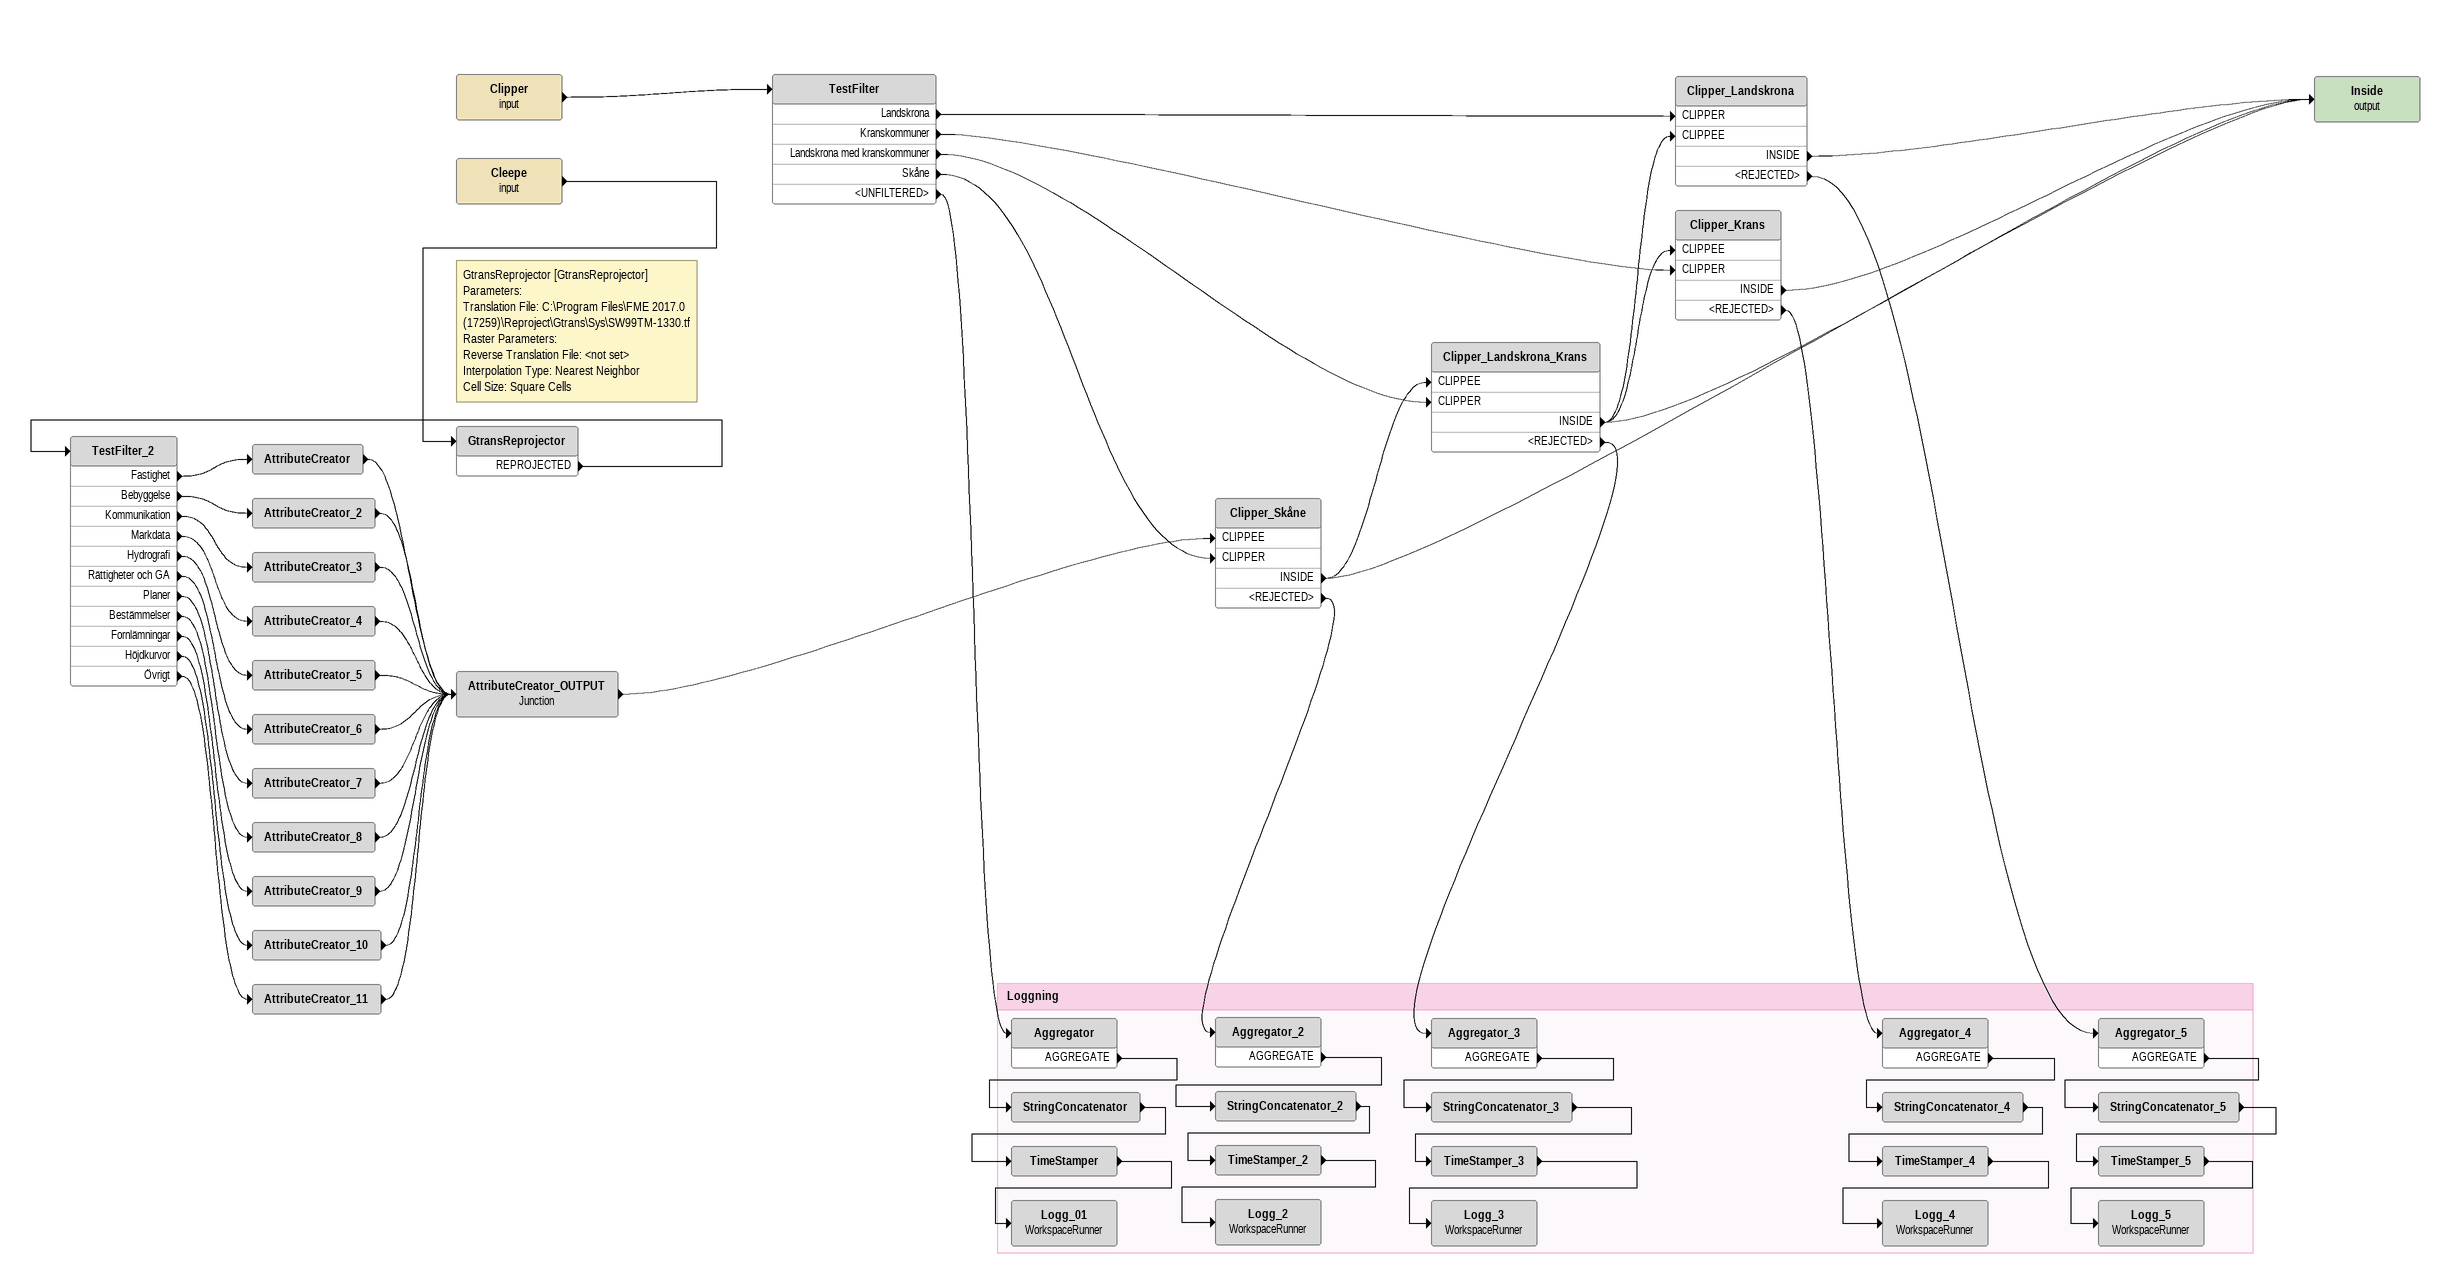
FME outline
Clipper (input)
    -> TestFilter
TestFilter
    Landskrona -> Clipper_Landskrona [CLIPPER]
    Kranskommuner -> Clipper_Krans [CLIPPER]
    Landskrona med kranskommuner -> Clipper_Landskrona_Krans [CLIPPER]
    Skåne -> Clipper_Skåne [CLIPPER]
    <UNFILTERED> -> Aggregator
Cleepe (input)
    -> GtransReprojector
Note: GtransReprojector [GtransReprojector] / Parameters: / Translation File: C:\Program Files\FME 2017.0 (17259)\Reproject\Gtrans\Sys\SW99TM-1330.tf / Raster Parameters: / Reverse Translation File: <not set> / Interpolation Type: Nearest Neighbor / Cell Size: Square Cells
GtransReprojector
    REPROJECTED -> TestFilter_2
TestFilter_2
    Fastighet -> AttributeCreator
    Bebyggelse -> AttributeCreator_2
    Kommunikation -> AttributeCreator_3
    Markdata -> AttributeCreator_4
    Hydrografi -> AttributeCreator_5
    Rättigheter och GA -> AttributeCreator_6
    Planer -> AttributeCreator_7
    Bestämmelser -> AttributeCreator_8
    Fornlämningar -> AttributeCreator_9
    Höjdkurvor -> AttributeCreator_10
    Övrigt -> AttributeCreator_11
AttributeCreator
    -> AttributeCreator_OUTPUT
AttributeCreator_2
    -> AttributeCreator_OUTPUT
AttributeCreator_3
    -> AttributeCreator_OUTPUT
AttributeCreator_4
    -> AttributeCreator_OUTPUT
AttributeCreator_5
    -> AttributeCreator_OUTPUT
AttributeCreator_6
    -> AttributeCreator_OUTPUT
AttributeCreator_7
    -> AttributeCreator_OUTPUT
AttributeCreator_8
    -> AttributeCreator_OUTPUT
AttributeCreator_9
    -> AttributeCreator_OUTPUT
AttributeCreator_10
    -> AttributeCreator_OUTPUT
AttributeCreator_11
    -> AttributeCreator_OUTPUT
AttributeCreator_OUTPUT: Junction
    -> Clipper_Skåne [CLIPPEE]
Clipper_Skåne
    INSIDE -> Inside (output)
    INSIDE -> Clipper_Landskrona_Krans [CLIPPEE]
    <REJECTED> -> Aggregator_2
Clipper_Landskrona_Krans
    INSIDE -> Inside (output)
    INSIDE -> Clipper_Krans [CLIPPEE]
    INSIDE -> Clipper_Landskrona [CLIPPEE]
    <REJECTED> -> Aggregator_3
Clipper_Landskrona
    INSIDE -> Inside (output)
    <REJECTED> -> Aggregator_5
Clipper_Krans
    INSIDE -> Inside (output)
    <REJECTED> -> Aggregator_4
Inside (output)

Bookmark: Loggning
Aggregator
    AGGREGATE -> StringConcatenator
StringConcatenator
    -> TimeStamper
TimeStamper
    -> Logg_01
Logg_01: WorkspaceRunner
Aggregator_5
    AGGREGATE -> StringConcatenator_5
StringConcatenator_5
    -> TimeStamper_5
TimeStamper_5
    -> Logg_5
Logg_5: WorkspaceRunner
Aggregator_4
    AGGREGATE -> StringConcatenator_4
StringConcatenator_4
    -> TimeStamper_4
TimeStamper_4
    -> Logg_4
Logg_4: WorkspaceRunner
Aggregator_3
    AGGREGATE -> StringConcatenator_3
StringConcatenator_3
    -> TimeStamper_3
TimeStamper_3
    -> Logg_3
Logg_3: WorkspaceRunner
Aggregator_2
    AGGREGATE -> StringConcatenator_2
StringConcatenator_2
    -> TimeStamper_2
TimeStamper_2
    -> Logg_2
Logg_2: WorkspaceRunner
